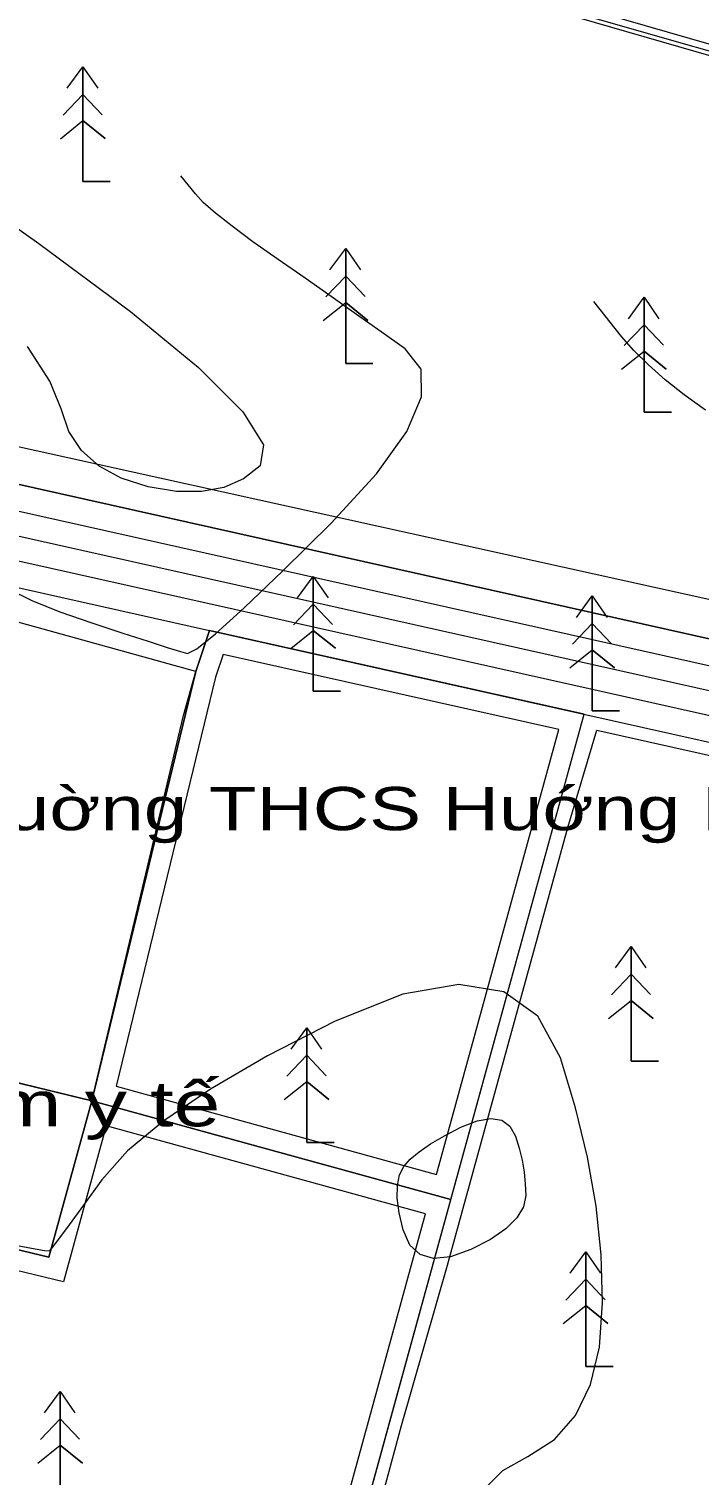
# Model space of a CAD drawing. Header units: metres. Extents: x 532950 to 537618, y 1849954 to 1853119.
# Drawn here: x 535585.7 to 535689, y 1851753.2 to 1851975.9 of the extents above; entities that cross this region are included whole.
import ezdxf

# ---------------------------------------------------------------- set-up
doc = ezdxf.new("R2010")
doc.units = ezdxf.units.M
doc.header["$LTSCALE"] = 3.1
for name, color, linetype, lineweight in [('11', 7, 'Continuous', 13), ('36', 7, 'Continuous', 13), ('46', 7, 'Continuous', 13), ('48', 7, 'Continuous', 13), ('49', 7, 'Continuous', 13), ('52', 7, 'Continuous', 13), ('53', 7, 'Continuous', 13), ('55', 7, 'Continuous', 13), ('58', 7, 'Continuous', 13), ('6', 7, 'Continuous', 13), ('60', 7, 'Continuous', 13)]:
    doc.layers.add(name, color=color, linetype=linetype, lineweight=lineweight)

msp = doc.modelspace()

# ---------------------------------------------------------------- linework, layer by layer
at = {"layer": '11'}
msp.add_lwpolyline([(535409.98, 1851926.95), (535518.69, 1851912.43), (535862.58, 1851835.58), (536128.2, 1851783.61)], dxfattribs=at)
at = {"layer": '36'}
for points in [[(535626.29, 1851698.67), (535643.14, 1851760.83), (535650.19, 1851785.51), (535668.74, 1851852.93), (535673.21, 1851867.91), (535839.99, 1851830.64), (535841.85, 1851830.14), (535843.66, 1851829.49), (535845.41, 1851828.69), (535847.09, 1851827.75), (535848.68, 1851826.66), (535850.18, 1851825.45), (535837.48, 1851824.23), (535837.48, 1851791.66), (535861.07, 1851791.66), (535866.17, 1851761.24)], [(535626.29, 1851698.67), (535643.14, 1851760.83), (535650.19, 1851785.51), (535668.74, 1851852.93), (535673.21, 1851867.91), (535839.99, 1851830.64)]]:
    msp.add_lwpolyline(points, dxfattribs=at)
at = {"layer": '46'}
msp.add_lwpolyline([(536109.48, 1851795.17), (535864.17, 1851843.17), (535520.05, 1851920.07), (535411.01, 1851934.63), (535398.77, 1851936.67), (535386.69, 1851939.49), (535356.76, 1851947.51), (535338.86, 1851951.47), (535320.68, 1851953.83), (535280.13, 1851957.3), (535241.11, 1851963.93), (535240.72, 1851964.76), (535240.42, 1851965.63), (535240.2, 1851966.52), (535240.06, 1851967.43), (535240, 1851968.35), (535240.03, 1851969.27), (535240.14, 1851970.18), (535240.34, 1851971.08), (535240.61, 1851971.95), (535284.26, 1852090.56), (536115.57, 1851851.29)], dxfattribs=at)
at = {"layer": '48'}
msp.add_lwpolyline([(536135.62, 1851789.72), (535515.37, 1851926.72), (535258.5, 1851965.9), (535022.43, 1852017.88), (534680.95, 1852158.73), (534430.5, 1852265), (534355.97, 1852086.4), (534346.16, 1851984.65), (534462.32, 1851750.84), (534498.61, 1851623.52), (534531.7, 1851526.54), (534597.02, 1851432.26), (534785.89, 1851296.54), (534919.77, 1851224.01), (534977.2, 1851164.91), (535024.78, 1851103.67), (535103, 1851049.67), (535187.68, 1851009.38), (535275.9, 1851002), (535384.77, 1851022.15), (535615.71, 1851282.83), (535719.74, 1851373.89), (535864.1, 1851423.04), (536000.85, 1851463.59)], dxfattribs=at)
at = {"layer": '49'}
for points in [[(535502.89, 1851833.37), (535519.37, 1851894.54), (535519.62, 1851895.35), (535519.95, 1851896.13), (535520.33, 1851896.89), (535520.78, 1851897.61), (535521.29, 1851898.28), (535521.86, 1851898.92), (535522.48, 1851899.5), (535523.14, 1851900.03), (535523.85, 1851900.5), (535524.59, 1851900.9), (535525.37, 1851901.25), (535526.17, 1851901.52), (535526.99, 1851901.73), (535527.83, 1851901.87), (535528.68, 1851901.93), (535529.53, 1851901.92), (535530.37, 1851901.85), (535531.21, 1851901.69), (535613.54, 1851883.29), (535611.41, 1851876.96), (535595.38, 1851810.85)], [(535667.36, 1851868.04), (535615.63, 1851879.6), (535614.45, 1851876.08), (535599.16, 1851813.08), (535648.51, 1851799.51)], [(535667.36, 1851868.04), (535615.63, 1851879.6), (535614.45, 1851876.08), (535599.16, 1851813.08), (535648.51, 1851799.51)]]:
    msp.add_lwpolyline(points, close=True, dxfattribs=at)
at = {"layer": '52'}
msp.add_line((535529.32, 1851906.22), (535842.87, 1851836.14), dxfattribs=at)
msp.add_lwpolyline([(535410.48, 1851930.66), (535519.35, 1851916.13), (535863.35, 1851839.25), (536113.84, 1851790.24)], dxfattribs=at)
at = {"layer": '53'}
msp.add_lwpolyline([(535411.01, 1851934.63), (535520.05, 1851920.07), (535864.17, 1851843.17), (536109.48, 1851795.17)], dxfattribs=at)
at = {"layer": '55'}
for p, q in [((535594.02, 1851970.09), (535594.02, 1851952.42)), ((535590.96, 1851962.65), (535594.02, 1851965.85)), ((535597, 1851962.71), (535594.02, 1851965.85)), ((535590.54, 1851959.02), (535594.02, 1851961.8)), ((535597.43, 1851959.03), (535594.02, 1851961.8)), ((535594.02, 1851952.42), (535598.22, 1851952.42)), ((535634.52, 1851942.09), (535634.52, 1851924.42)), ((535631.46, 1851934.65), (535634.52, 1851937.85)), ((535637.5, 1851934.71), (535634.52, 1851937.85)), ((535631.04, 1851931.02), (535634.52, 1851933.8)), ((535637.93, 1851931.03), (535634.52, 1851933.8)), ((535680.52, 1851934.59), (535680.52, 1851916.92)), ((535677.46, 1851927.15), (535680.52, 1851930.35)), ((535683.5, 1851927.21), (535680.52, 1851930.35)), ((535677.04, 1851923.52), (535680.52, 1851926.3)), ((535683.93, 1851923.53), (535680.52, 1851926.3)), ((535634.52, 1851924.42), (535638.72, 1851924.42)), ((535680.52, 1851916.92), (535684.72, 1851916.92)), ((535629.52, 1851891.59), (535629.52, 1851873.92)), ((535672.52, 1851888.59), (535672.52, 1851870.92)), ((535626.46, 1851884.15), (535629.52, 1851887.35)), ((535632.5, 1851884.21), (535629.52, 1851887.35)), ((535669.46, 1851881.15), (535672.52, 1851884.35)), ((535675.5, 1851881.21), (535672.52, 1851884.35)), ((535626.04, 1851880.52), (535629.52, 1851883.3)), ((535632.93, 1851880.53), (535629.52, 1851883.3)), ((535669.04, 1851877.52), (535672.52, 1851880.3)), ((535675.93, 1851877.53), (535672.52, 1851880.3)), ((535629.52, 1851873.92), (535633.72, 1851873.92)), ((535595.38, 1851810.85), (535609.51, 1851870.18)), ((535595.38, 1851810.85), (535609.51, 1851870.18)), ((535672.52, 1851870.92), (535676.72, 1851870.92)), ((535678.52, 1851834.59), (535678.52, 1851816.92)), ((535675.46, 1851827.15), (535678.52, 1851830.35)), ((535681.5, 1851827.21), (535678.52, 1851830.35)), ((535675.04, 1851823.52), (535678.52, 1851826.3)), ((535681.93, 1851823.53), (535678.52, 1851826.3)), ((535628.52, 1851822.09), (535628.52, 1851804.42)), ((535625.46, 1851814.65), (535628.52, 1851817.85)), ((535631.5, 1851814.71), (535628.52, 1851817.85)), ((535678.52, 1851816.92), (535682.72, 1851816.92)), ((535625.04, 1851811.02), (535628.52, 1851813.8)), ((535631.93, 1851811.03), (535628.52, 1851813.8)), ((535588.76, 1851786.76), (535595.38, 1851810.85)), ((535628.52, 1851804.42), (535632.72, 1851804.42)), ((535671.52, 1851787.59), (535671.52, 1851769.92)), ((535668.46, 1851780.15), (535671.52, 1851783.35)), ((535674.5, 1851780.21), (535671.52, 1851783.35)), ((535668.04, 1851776.52), (535671.52, 1851779.3)), ((535674.93, 1851776.53), (535671.52, 1851779.3)), ((535671.52, 1851769.92), (535675.72, 1851769.92)), ((535590.52, 1851766.09), (535590.52, 1851748.42)), ((535587.46, 1851758.65), (535590.52, 1851761.85)), ((535593.5, 1851758.71), (535590.52, 1851761.85)), ((535587.04, 1851755.02), (535590.52, 1851757.8)), ((535593.93, 1851755.03), (535590.52, 1851757.8))]:
    msp.add_line(p, q, dxfattribs=at)
for points in [[(534435.03, 1852302.36), (534325.72, 1852049.19), (534353.84, 1851932.14), (534451.76, 1851760.49), (534494.46, 1851609.32), (534521.83, 1851454.43), (534874.06, 1851297.73), (534980.01, 1851227.29), (535025.25, 1851130.42), (535137.96, 1851046.53), (535351.9, 1851022.3), (535580.64, 1851242.44), (535635.18, 1851288.02), (535713.41, 1851370.26), (536002.4, 1851411.83), (536158.14, 1851571.22), (536125.75, 1851798.92), (536134.25, 1851845.92), (534499.31, 1852312.5)], [(535661.91, 1851794.51), (535660.89, 1851792.8), (535659.2, 1851791.13), (535656.83, 1851789.5), (535653.78, 1851787.92), (535650.66, 1851786.8), (535648.06, 1851786.54), (535645.98, 1851787.15), (535644.42, 1851788.63), (535643.39, 1851790.98), (535642.77, 1851793.59), (535642.47, 1851795.87), (535642.48, 1851797.82), (535642.81, 1851799.43), (535643.46, 1851800.7), (535644.46, 1851801.83), (535645.84, 1851803), (535647.6, 1851804.21), (535649.75, 1851805.47), (535652.28, 1851806.77), (535654.79, 1851807.77), (535656.89, 1851808.14), (535658.57, 1851807.86), (535659.83, 1851806.95), (535660.68, 1851805.4), (535661.25, 1851803.53), (535661.69, 1851801.69), (535662.01, 1851799.86), (535662.2, 1851798.06), (535662.26, 1851796.27)]]:
    msp.add_lwpolyline(points, close=True, dxfattribs=at)
for points in [[(535591.59, 1851966.8), (535594.02, 1851970.09), (535596.29, 1851966.8)], [(535591.59, 1851966.8), (535594.02, 1851970.09), (535596.29, 1851966.8)], [(535598.22, 1851952.42), (535594.02, 1851952.42), (535594.02, 1851970.09)], [(535590.96, 1851962.65), (535594.02, 1851965.85), (535597, 1851962.71)], [(535590.54, 1851959.02), (535594.02, 1851961.8), (535597.43, 1851959.03)], [(535572.79, 1851953.12), (535587.21, 1851942.88), (535601.36, 1851932.43), (535611.85, 1851923.78), (535618.67, 1851916.94), (535621.83, 1851911.89), (535621.31, 1851908.65), (535618.74, 1851906.65), (535615.74, 1851905.32), (535612.29, 1851904.68), (535608.41, 1851904.71), (535604.09, 1851905.42), (535599.92, 1851906.74), (535596.49, 1851908.6), (535593.8, 1851911), (535591.85, 1851913.94), (535590.64, 1851917.42), (535588.92, 1851921.7), (535585.47, 1851927.03)], [(535582.5, 1851889.69), (535586.16, 1851887.92), (535590.46, 1851886.17), (535595.39, 1851884.44), (535600.18, 1851882.87), (535604.05, 1851881.62), (535607, 1851880.68), (535609.03, 1851880.06), (535610.14, 1851879.75), (535611.55, 1851880.43), (535614.47, 1851882.78), (535618.89, 1851886.79), (535624.82, 1851892.47), (535632.26, 1851899.81), (535639.28, 1851907.42), (535643.93, 1851913.91), (535646.21, 1851919.28), (535646.13, 1851923.54), (535643.69, 1851926.67), (535640, 1851929.28), (535636.2, 1851931.96), (535632.28, 1851934.7), (535628.25, 1851937.52), (535624.09, 1851940.41), (535620.21, 1851943.16), (535617, 1851945.54), (535614.45, 1851947.56), (535612.56, 1851949.21), (535611.34, 1851950.51), (535609.12, 1851953.3)], [(535632.09, 1851938.8), (535634.52, 1851942.09), (535636.79, 1851938.8)], [(535632.09, 1851938.8), (535634.52, 1851942.09), (535636.79, 1851938.8)], [(535638.72, 1851924.42), (535634.52, 1851924.42), (535634.52, 1851942.09)], [(535631.46, 1851934.65), (535634.52, 1851937.85), (535637.5, 1851934.71)], [(535631.04, 1851931.02), (535634.52, 1851933.8), (535637.93, 1851931.03)], [(535689.96, 1851917.2), (535686.69, 1851919.57), (535683.76, 1851921.9), (535681.17, 1851924.17), (535678.94, 1851926.4), (535677.05, 1851928.58), (535672.76, 1851933.96)], [(535678.09, 1851931.3), (535680.52, 1851934.59), (535682.79, 1851931.3)], [(535678.09, 1851931.3), (535680.52, 1851934.59), (535682.79, 1851931.3)], [(535684.72, 1851916.92), (535680.52, 1851916.92), (535680.52, 1851934.59)], [(535677.46, 1851927.15), (535680.52, 1851930.35), (535683.5, 1851927.21)], [(535677.04, 1851923.52), (535680.52, 1851926.3), (535683.93, 1851923.53)], [(535609.51, 1851870.18), (535611.41, 1851876.96), (535561.88, 1851890.67), (535522.41, 1851905.81)], [(535627.09, 1851888.3), (535629.52, 1851891.59), (535631.79, 1851888.3)], [(535627.09, 1851888.3), (535629.52, 1851891.59), (535631.79, 1851888.3)], [(535633.72, 1851873.92), (535629.52, 1851873.92), (535629.52, 1851891.59)], [(535670.09, 1851885.3), (535672.52, 1851888.59), (535674.79, 1851885.3)], [(535670.09, 1851885.3), (535672.52, 1851888.59), (535674.79, 1851885.3)], [(535676.72, 1851870.92), (535672.52, 1851870.92), (535672.52, 1851888.59)], [(535626.46, 1851884.15), (535629.52, 1851887.35), (535632.5, 1851884.21)], [(535669.46, 1851881.15), (535672.52, 1851884.35), (535675.5, 1851881.21)], [(535626.04, 1851880.52), (535629.52, 1851883.3), (535632.93, 1851880.53)], [(535669.04, 1851877.52), (535672.52, 1851880.3), (535675.93, 1851877.53)], [(535676.09, 1851831.3), (535678.52, 1851834.59), (535680.79, 1851831.3)], [(535676.09, 1851831.3), (535678.52, 1851834.59), (535680.79, 1851831.3)], [(535682.72, 1851816.92), (535678.52, 1851816.92), (535678.52, 1851834.59)], [(535502.93, 1851833.29), (535595.38, 1851810.85), (535588.76, 1851786.76), (535496.32, 1851809.01)], [(535675.46, 1851827.15), (535678.52, 1851830.35), (535681.5, 1851827.21)], [(535656.36, 1851751.56), (535658.74, 1851753.88), (535662.59, 1851756.07), (535666.72, 1851758.7), (535669.94, 1851762.39), (535672.24, 1851767.12), (535673.64, 1851772.9), (535674.12, 1851779.73), (535673.88, 1851787.13), (535673.1, 1851794.59), (535671.8, 1851802.14), (535669.96, 1851809.76), (535667.6, 1851817.45), (535664.11, 1851823.86), (535658.89, 1851827.64), (535651.95, 1851828.77), (535643.3, 1851827.26), (535632.91, 1851823.12), (535622.48, 1851817.77), (535613.67, 1851812.65), (535606.48, 1851807.76), (535600.9, 1851803.11), (535596.94, 1851798.68), (535594.1, 1851794.79), (535591.87, 1851791.75), (535590.24, 1851789.55), (535589.23, 1851788.19), (535588.82, 1851787.68)], [(535675.04, 1851823.52), (535678.52, 1851826.3), (535681.93, 1851823.53)], [(535626.09, 1851818.8), (535628.52, 1851822.09), (535630.79, 1851818.8)], [(535626.09, 1851818.8), (535628.52, 1851822.09), (535630.79, 1851818.8)], [(535632.72, 1851804.42), (535628.52, 1851804.42), (535628.52, 1851822.09)], [(535625.46, 1851814.65), (535628.52, 1851817.85), (535631.5, 1851814.71)], [(535625.04, 1851811.02), (535628.52, 1851813.8), (535631.93, 1851811.03)], [(535588.82, 1851787.68), (535588.08, 1851787.74), (535586.06, 1851788.07), (535582.78, 1851788.69)], [(535669.09, 1851784.3), (535671.52, 1851787.59), (535673.79, 1851784.3)], [(535669.09, 1851784.3), (535671.52, 1851787.59), (535673.79, 1851784.3)], [(535675.72, 1851769.92), (535671.52, 1851769.92), (535671.52, 1851787.59)], [(535668.46, 1851780.15), (535671.52, 1851783.35), (535674.5, 1851780.21)], [(535668.04, 1851776.52), (535671.52, 1851779.3), (535674.93, 1851776.53)], [(535588.09, 1851762.8), (535590.52, 1851766.09), (535592.79, 1851762.8)], [(535588.09, 1851762.8), (535590.52, 1851766.09), (535592.79, 1851762.8)], [(535594.72, 1851748.42), (535590.52, 1851748.42), (535590.52, 1851766.09)], [(535587.46, 1851758.65), (535590.52, 1851761.85), (535593.5, 1851758.71)], [(535587.04, 1851755.02), (535590.52, 1851757.8), (535593.93, 1851755.03)]]:
    msp.add_lwpolyline(points, dxfattribs=at)
at = {"layer": '58'}
for p, q in [((535613.36, 1851659.8), (535671.28, 1851870.39)), ((535595.38, 1851810.85), (535588.76, 1851786.76)), ((535595.38, 1851810.85), (535650.71, 1851795.63))]:
    msp.add_line(p, q, dxfattribs=at)
for points in [[(535240.61, 1851971.95), (535284.26, 1852090.56), (536115.57, 1851851.29)], [(536109.48, 1851795.17), (535864.17, 1851843.17), (535520.05, 1851920.07), (535411.01, 1851934.63)], [(535531.21, 1851901.69), (535613.54, 1851883.29), (535611.41, 1851876.96), (535595.38, 1851810.85), (535502.89, 1851833.37)], [(535588.76, 1851786.76), (535595.38, 1851810.85), (535611.41, 1851876.96), (535613.54, 1851883.29), (535840.43, 1851832.59)], [(535623.92, 1851698.17), (535650.72, 1851795.63), (535595.38, 1851810.85), (535588.76, 1851786.76), (535496.32, 1851809.01)], [(535496.32, 1851809.01), (535588.76, 1851786.76)]]:
    msp.add_lwpolyline(points, dxfattribs=at)
msp.add_lwpolyline([(535671.28, 1851870.39), (535613.54, 1851883.29), (535611.41, 1851876.96), (535595.38, 1851810.85), (535650.72, 1851795.63)], close=True, dxfattribs=at)
at = {"layer": '6'}
for points in [[(535502.94, 1851833.34), (535502.91, 1851833.22), (535496.32, 1851809.01), (535588.76, 1851786.76), (535595.38, 1851810.85)], [(535646.84, 1851793.42), (535597.58, 1851806.97), (535591, 1851782.98), (535498.57, 1851805.23), (535490.12, 1851775.45), (535481.03, 1851745.87), (535569.59, 1851718.35), (535621.74, 1851702.15)]]:
    msp.add_lwpolyline(points, close=True, dxfattribs=at)
msp.add_lwpolyline([(535621.74, 1851702.15), (535646.84, 1851793.42), (535597.58, 1851806.97), (535591, 1851782.98), (535498.57, 1851805.23)], dxfattribs=at)
at = {"layer": '60'}
msp.add_lwpolyline([(536154.15, 1851837.6), (534610.33, 1852284.53), (534600.32, 1852290.54), (534590.7, 1852288.94), (534492.17, 1852324.08), (534334.23, 1852264.06), (534331.47, 1852261.17), (534130.25, 1851934.92), (533977.25, 1851648.42), (533635.8, 1851349.93), (533873.15, 1850873.11), (533992.13, 1850668.54), (534105.12, 1850436.64), (534145.62, 1850408.51), (534298.25, 1850375.42), (534676.75, 1850366.42), (535302.13, 1850496.65), (535596.71, 1850749.44), (535598.07, 1850750.64), (535665.25, 1850813.42), (535773.25, 1850864.92), (535903.25, 1850946.42)], dxfattribs=at)

# ---------------------------------------------------------------- texts
at = {"layer": '55'}
for s, height, width, p in [('Truờng THCS Huớng Phùng', 6.657, 1.35, (535570.81, 1851852.52)), ('Trạm y tế', 6.922, 1.4, (535560.47, 1851806.91))]:
    msp.add_text(s, height=height, dxfattribs=dict(at, width=width)).set_placement(p)

doc.saveas('drawing.dxf')
